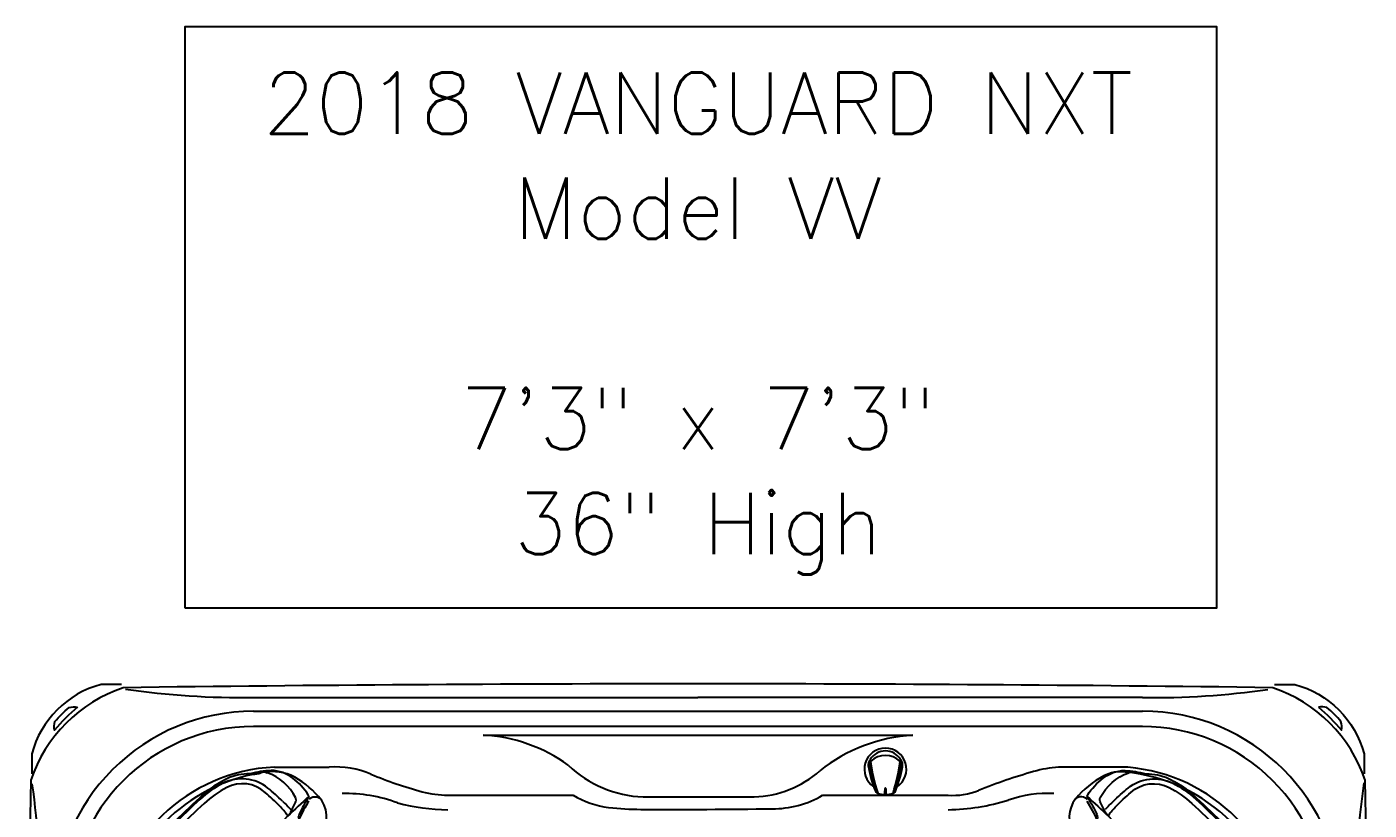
# Model space of a CAD drawing. Extents: x 524 to 612, y 487 to 635.
# Drawn here: x 524.5 to 612.1, y 583.6 to 634.7 of the extents above; entities that cross this region are included whole.
import ezdxf
from ezdxf.enums import TextEntityAlignment as Align

# ---------------------------------------------------------------- set-up
doc = ezdxf.new("R2010")
doc.units = 0
doc.header["$MEASUREMENT"] = 0
doc.layers.add('1', color=4, linetype='Continuous')
doc.layers.add('DIM', color=3, linetype='Continuous')
doc.styles.add('SIMPLEX', font='simplex')

# ---------------------------------------------------------------- blocks, each defined once
blk = doc.blocks.new('2014P')
at = {"layer": '1', "color": 4, "linetype": 'Continuous'}
for centre, radius, start, end in [((1.061, 4.033), 3.194, 84.93016, 111.61348), ((2.834, 1.217), 6.231, 92.51445, 105.36552), ((2.598, 5.426), 2.016, 69.02825, 91.06459), ((2.383, 4.898), 2.586, 52.11262, 68.76392), ((2.603, 0.812), 6.761, 113.71084, 134.31104), ((1.201, 3.378), 4.512, 33.22466, 52.11262), ((36.329, -36.331), 56.928, 132.4853, 137.52483), ((25.56, -6.518), 23.931, 149.13987, 151.82474), ((3.658, 4.987), 1.574, 30.47776, 33.22466), ((4.986, 5.769), 0.0338, 338.71398, 30.47776), ((4.374, 4.385), 0.0521, 164.03693, 210.15761), ((5.754, 4.09), 1.463, 151.82474, 167.78752), ((151.7, -151.7), 214.537, 133.36444, 136.63559), ((4.978, 4.736), 0.75, 210.15761, 218.58164), ((-2.232, -1.259), 4.806, 135.48155, 178.7997), ((-3.878, -2.652), 3.565, 152.17961, 178.50328), ((-5.399, -2.611), 2.043, 178.52844, 212.57053), ((-3.606, -1.466), 4.17, 212.57053, 238.32564), ((-3.559, -6.927), 2.746, 110.12898, 120.05844), ((-4.318, -4.912), 0.592, 96.97093, 108.27925), ((-4.384, -4.376), 0.0526, 61.96704, 96.97093), ((-4.85, -5.146), 0.953, 52.32999, 58.96363), ((-5.772, -4.976), 0.0457, 238.32564, 289.81831), ((-11.301, 5.675), 12.046, 297.40639, 301.90817)]:
    blk.add_arc(centre, radius, start, end, dxfattribs=at)
at = {"layer": '1', "color": 3, "linetype": 'Continuous'}
for centre, radius, start, end in [((1.442, 8.608), 1.397, 265.93586, 288.64024), ((2.898, 4.292), 3.158, 105.43195, 108.64024), ((2.117, 7.087), 0.256, 73.63593, 103.40764), ((3.312, 10.926), 3.765, 252.64362, 254.30329), ((6.677, -0.75), 9.167, 116.67771, 118.57062), ((1.172, 4.143), 3.352, 27.31665, 70.44288), ((2.323, 0.791), 6.507, 116.44256, 132.53159), ((0.633, 4.189), 2.712, 51.16582, 116.44256), ((-5.492, -3.42), 12.48, 45.24571, 51.16582), ((36.912, -36.915), 57.674, 132.53159, 137.46816), ((25.901, 28.244), 32.109, 225.24571, 226.61052), ((-16.138, 14.833), 22.381, 333.46305, 334.93687), ((3.748, 5.533), 0.429, 334.93687, 20.20349), ((2.628, 5.462), 1.406, 315.03227, 333.46305), ((-2.068, -1.156), 4.777, 137.46816, 162.88175), ((-3.773, -0.631), 2.993, 162.88175, 213.17805), ((-8.741, -1.179), 1.704, 332.10008, 0.67952), ((0.994, -6.809), 9.446, 150.78445, 153.28585), ((-7.011, -2.095), 0.254, 152.10008, 202.29062), ((-4.419, -1.546), 2.9, 192.854, 244.17002), ((0.832, 2.601), 8.618, 214.40382, 224.08402), ((-2.563, -1.139), 3.592, 218.90351, 229.80142), ((-5.544, -3.711), 0.466, 252.74651, 290.39569), ((-15.477, 17.999), 24.338, 294.49699, 295.92532), ((-5.397, -2.735), 1.284, 295.92532, 315.68902)]:
    blk.add_arc(centre, radius, start, end, dxfattribs=at)
at = {"layer": '1', "color": 2, "linetype": 'Continuous'}
for centre, radius, start, end in [((2.371, 0.914), 6.06, 116.63643, 133.66496), ((0.683, 4.38), 2.205, 47.94516, 117.79037), ((32.641, -32.643), 51.25, 132.24206, 137.75795), ((-4.791, -2.248), 10.8, 42.9754, 49.93734), ((110.534, -110.013), 156.639, 132.35106, 133.04178), ((400127.582, -400130.753), 565868.693, 134.99919368, 135.00035365), ((0.602, 2.479), 3.638, 34.12158, 46.41831), ((-1.99, -1.263), 4.517, 137.12887, 162.71116), ((-3.904, -0.668), 2.513, 162.68229, 214.92154), ((192.321, 165.302), 259.505, 220.17391, 220.50129), ((-3.307, -1.787), 2.233, 220.50129, 233.54791), ((121.626, -121.206), 172.411, 137.005, 137.63165)]:
    blk.add_arc(centre, radius, start, end, dxfattribs=at)
blk = doc.blocks.new('2014AV')
at = {"layer": '1', "color": 4, "linetype": 'Continuous'}
for p, q in [((0.59, 1.004), (0.59, 0.984)), ((-1.575, 0.526), (-1.575, 0.501)), ((-1.575, -0.526), (-1.575, -0.501)), ((0.59, -1.004), (0.59, -0.984))]:
    blk.add_line(p, q, dxfattribs=at)
at = {"layer": '1', "color": 3, "linetype": 'Continuous'}
for centre, radius, start, end in [((1.863, -9.907), 10.984, 96.65413, 108.31002), ((1.993, -10.4), 11.47, 96.90962, 108.19227), ((1.812, -8.247), 9.441, 98.38361, 110.96753), ((-0.553, 0), 1.42, 316.91487, 43.08513), ((1.993, 10.4), 11.47, 251.8075, 263.09064), ((1.863, 9.907), 10.984, 251.68998, 263.34587), ((1.812, 8.247), 9.441, 249.03247, 261.61639)]:
    blk.add_arc(centre, radius, start, end, dxfattribs=at)
at = {"layer": '1', "color": 4, "linetype": 'Continuous'}
for centre, radius, start, end in [((1.395, -6.282), 7.499, 99.80764, 112.33084), ((-0.026, 0), 1.375, 213.74284, 146.18679), ((0.245, 0.369), 0.749, 74.93644, 99.81969), ((-0.057, 0.071), 1.135, 55.2054, 64.04467), ((0, 0), 1.161, 301.85239, 58.14761), ((-0.289, 0), 1.391, 159.08422, 178.28568), ((-1.092, 0.334), 0.53, 153.90726, 159.32553), ((-1.341, 0.387), 0.29, 113.06827, 141.37067), ((-0.289, 0), 1.391, 181.71482, 200.91636), ((-1.092, -0.334), 0.53, 200.67447, 206.09274), ((-1.341, -0.387), 0.29, 218.62933, 246.93173), ((1.395, 6.282), 7.499, 247.66916, 260.19236), ((0.245, -0.369), 0.749, 260.18031, 285.06356), ((-0.057, -0.071), 1.135, 295.95533, 304.7946)]:
    blk.add_arc(centre, radius, start, end, dxfattribs=at)
at = {"layer": '1', "color": 2, "linetype": 'Continuous'}
for centre, radius, start, end in [((-1.716, 0), 0.0554, 311.36187, 48.63863), ((15.926, 321.236), 321.68, 266.86338, 266.93396), ((-1.28, 0), 0.0163, 273.06604, 86.93396), ((16.137, -325.179), 325.628, 93.06604, 93.13577)]:
    blk.add_arc(centre, radius, start, end, dxfattribs=at)
blk = doc.blocks.new('2018 VANGUARD NXT')
at = {"layer": '1', "color": 3, "linetype": 'Continuous'}
for p, q in [((14.454, 86.421), (43.454, 86.421)), ((72.454, 86.421), (43.454, 86.421)), ((14.454, 85.535), (43.454, 85.535)), ((43.454, 85.535), (72.454, 85.535)), ((72.454, 84.535), (14.454, 84.535)), ((27.139, 80.054), (35.321, 80.054)), ((39.873, 79.943), (47.119, 79.954)), ((51.588, 80.054), (54.819, 80.054)), ((54.819, 80.054), (56.514, 80.054)), ((56.514, 80.054), (59.77, 80.054))]:
    blk.add_line(p, q, dxfattribs=at)
at = {"layer": '1', "color": 2, "linetype": 'Continuous'}
blk.add_line((29.44, 83.969), (57.469, 83.969), dxfattribs=at)
at = {"layer": '1', "color": 4, "linetype": 'Continuous'}
for points in [[(-0.08, 81.033, 0.006666), (-0.08, 6.037, 0.232723), (5.956, 0, 0.006667), (80.953, 0, 0.232724), (86.989, 6.037, 0.006667), (86.989, 81.033, 0.232724), (80.953, 87.07, 0.006667), (5.956, 87.07, 0.232723)], [(2.979, 85.792, 0.052002), (1.482, 84.295, -0.145561), (1.506, 84.858, -0.041549), (2.421, 85.772, -0.138511)], [(83.93, 85.792, -0.052002), (85.427, 84.295, 0.145561), (85.403, 84.858, 0.041549), (84.488, 85.772, 0.138511)]]:
    blk.add_lwpolyline(points, format="xyb", close=True, dxfattribs=at)
for points in [[(5.835, 87.287), (4.586, 87.287, 0.06455), (4.523, 87.279, 0.269989), (-0.005, 82.753, 0.064627), (-0.013, 82.689), (-0.013, 81.439)], [(81.074, 87.287), (82.323, 87.287, -0.06455), (82.386, 87.279, -0.269989), (86.914, 82.753, -0.064627), (86.922, 82.689), (86.922, 81.439)]]:
    blk.add_lwpolyline(points, format="xyb", dxfattribs=at)
at = {"layer": '1', "color": 3, "linetype": 'Continuous'}
for centre, radius, start, end in [((13.975, 141.855), 55.436, 261.83271, 270.49583), ((73.03, 141.011), 54.592, 269.39636, 278.00355), ((14.454, 72.535), 13, 89.99996, 180.00004), ((72.454, 72.535), 13, 0.00008, 89.99992), ((14.455, 72.535), 12, 90.00047, 179.99958), ((72.455, 72.535), 12, 359.99878, 90.00117), ((28.939, 73.72), 10.261, 53.87088, 87.20464), ((58.092, 73.265), 10.722, 93.32957, 128.60861), ((16.328, 70.645), 11.251, 92.58323, 175.47615), ((16.719, 70.27), 11.378, 99.43222, 170.33594), ((15.659, 78.256), 3.337, 68.33351, 103.96263), ((18.509, 107671.519), 107589.634, 269.99856867, 270.00046681), ((19.803, 75.955), 5.945, 67.04935, 94.02959), ((40.163, 87.435), 7.498, 226.37389, 267.78499), ((46.945, 86.67), 6.718, 271.48422, 311.56413), ((76.305, 43.783), 39.371, 106.15603, 111.68437), ((67.407, 74.5), 7.392, 93.3341, 106.15603), ((68.95, -236.87), 318.755, 89.54095, 90.35477), ((71.035, 79.188), 2.398, 82.9025, 117.53045), ((70.256, 70.333), 11.286, 5.90906, 84.53675), ((70.549, 70.634), 11.282, 4.37626, 85.14277), ((-53.795, 73.109), 54.366, 359.39523, 8.12607), ((14.237, 76.05), 5.934, 41.27378, 63.4334), ((31.925, 104.581), 25.142, 247.04935, 255.09344), ((72.603, 76.179), 5.791, 117.53045, 141.31405), ((138.876, 73.217), 52.54, 171.64124, 180.74365), ((18.474, 79.352), 0.583, 57.05639, 131.93433), ((17.274, 78.615), 1.96, 326.16474, 43.47295), ((20.47, 70.443), 9.721, 69.59434, 91.36012), ((27.232, 86.948), 6.895, 255.09344, 269.23176), ((38.298, 84.939), 5.721, 238.57456, 263.25277), ((48.282, 85.745), 6.582, 270.0166, 300.14467), ((60.065, 84.625), 4.581, 266.30355, 291.68437), ((59.477, 93.736), 14.63, 271.14837, 286.77942), ((66.249, 72.641), 7.532, 86.7952, 109.77748), ((69.615, 78.609), 1.941, 141.83133, 213.80511), ((68.443, 79.404), 0.544, 40.54245, 128.14385), ((26.412, 74.368), 9.89, 147.58983, 155.36127), ((27.428, 93.541), 14.436, 255.68871, 268.85424), ((39.79, 97.546), 18.415, 263.25277, 269.81955), ((41.6, 672.263), 593.135, 269.819553, 270.649603), ((59.517, 73.879), 10.979, 24.525, 31.82152)]:
    blk.add_arc(centre, radius, start, end, dxfattribs=at)
at = {"layer": '1', "color": 1, "linetype": 'Continuous', "rotation": 90}
blk.add_blockref('2014AV', (55.681, 81.778), dxfattribs=at)
at = {"layer": '1', "color": 1, "linetype": 'Continuous'}
blk.add_blockref('2014P', (13.057, 74.22), dxfattribs=at)
at = {"layer": '1', "color": 1, "linetype": 'Continuous', "xscale": -1}
blk.add_blockref('2014P', (73.852, 74.22), dxfattribs=at)

msp = doc.modelspace()

# ---------------------------------------------------------------- linework, layer by layer
at = {"layer": 'DIM', "color": 4}
msp.add_lwpolyline([(534.797, 596.764), (602.114, 596.764), (602.114, 634.669), (534.797, 634.669)], close=True, dxfattribs=at)

# ---------------------------------------------------------------- block references
at = {"layer": '1'}
msp.add_blockref('2018 VANGUARD NXT', (524.811, 504.482), dxfattribs=at)

# ---------------------------------------------------------------- texts
at = {"layer": 'DIM', "style": 'SIMPLEX'}
for s, p in [('2018 VANGUARD NXT', (568.266, 627.692)), ('Model VV', (568.266, 620.835)), ('7\'3" x 7\'3"', (568.266, 607.121)), ('36" High', (568.266, 600.264))]:
    msp.add_text(s, height=4, dxfattribs=at).set_placement(p, align=Align.CENTER)

doc.saveas('drawing.dxf')
